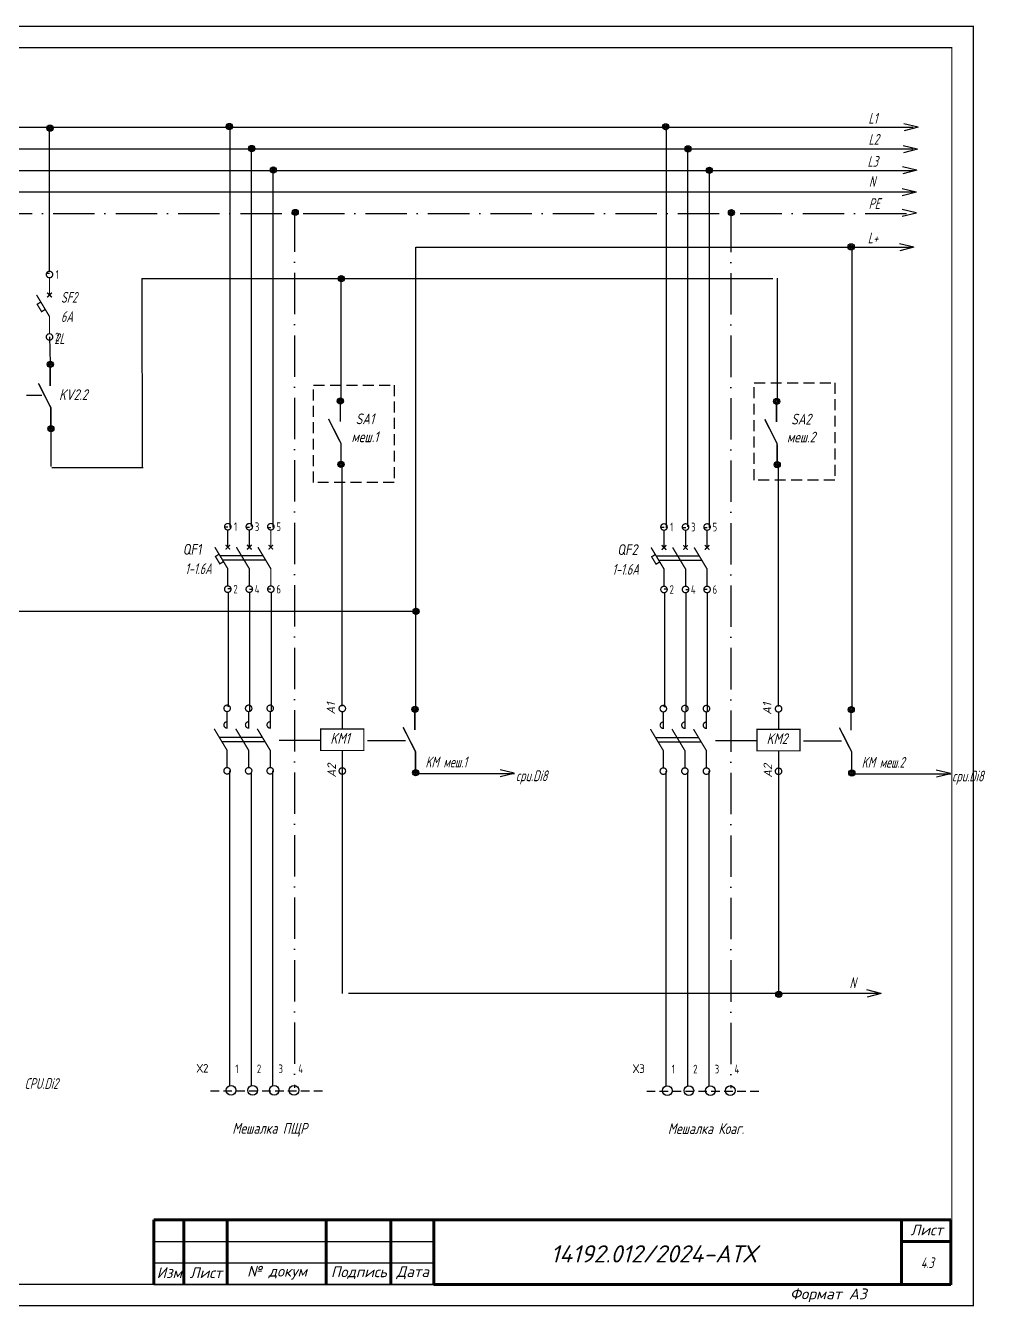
# Model space of a CAD drawing. Header units: millimetres. Extents: x 1510 to 10524, y 7125 to 13164.
# Drawn here: x 4068.5 to 4291.3, y 9989.3 to 10286.6 of the extents above; entities that cross this region are included whole.
import ezdxf
from ezdxf.enums import TextEntityAlignment as Align

# ---------------------------------------------------------------- set-up
doc = ezdxf.new("R2010")
doc.units = ezdxf.units.MM
doc.header["$LTSCALE"] = 4
for name, pattern in [('ACAD_ISO02W100', [15, 12, -3]), ('ACAD_ISO10W100', [18, 12, -3, 0, -3]), ('DASHED', [0.75, 0.5, -0.25]), ('DASHED2', [9.525, 6.35, -3.175]), ('SolidLine', [0])]:
    doc.linetypes.add(name, pattern=pattern)
for name, color, linetype in [("Contact's", 104, 'Continuous'), ('G', 5, 'Continuous'), ('LOC', 8, 'Continuous'), ('RED_2.5mm^2', 1, 'Continuous'), ('SYMS', 7, 'Continuous'), ('TAGS', 51, 'Continuous'), ('Вспомогательная', 1, 'Continuous'), ('Текст', 2, 'Continuous')]:
    doc.layers.add(name, color=color, linetype=linetype)
doc.layers.add('SHTAMP', color=7, linetype='SolidLine', lineweight=25)
doc.layers.add('Основеая', color=5, linetype='Continuous', lineweight=60)
doc.styles.add('ISOCPEUR', font='isocpeui.ttf')
doc.styles.add('ISOCPEUR25.10.00', font='isocpeur.ttf', dxfattribs={"height": 2.5})
doc.styles.add('Simplex00.10.00', font='simplex.shx')
doc.styles.add('Simplex25.085.00', font='simplex.shx', dxfattribs={"width": 0.85, "oblique": 15, "height": 2.5})
doc.styles.add('Simplex25.085.15', font='', dxfattribs={"width": 0.85, "oblique": 15, "height": 2.5})
doc.styles.add('Tah25.10.00', font='tahoma.ttf', dxfattribs={"height": 2.5})
doc.styles.add('WD', font='romans.shx')
doc.styles.add('ГОСТ', font='isocpeur.ttf', dxfattribs={"oblique": 15})
doc.styles.add('Стиль мой-1', font='', dxfattribs={"width": 0.85, "oblique": 15, "height": 2.5})
doc.styles.get('Simplex25.085.15').set_extended_font_data('GOST type A')
doc.styles.get('Стиль мой-1').set_extended_font_data('GOST type A')

# ---------------------------------------------------------------- blocks, each defined once
blk = doc.blocks.new('Формат А3')
at = {"color": 0, "linetype": 'Continuous', "const_width": 0.3}
for points in [[(-420, 297), (0, 297), (0, 0), (-420, 0)], [(-400, 5), (-400, 292), (-5, 292), (-5, 5)]]:
    blk.add_lwpolyline(points, close=True, dxfattribs=at)
at = {"color": 0, "linetype": 'Continuous', "style": 'Simplex00.10.00', "oblique": 15}
blk.add_text('Формат А3', height=2.5, dxfattribs=at).set_placement((-33.67, 2.75), align=Align.MIDDLE_CENTER)
blk = doc.blocks.new('WDDOT')
for radius in [0.72, 0.449, 0.223]:
    blk.add_circle((0, 0), radius)
blk = doc.blocks.new('QF - выкл. автоматич. (3пол.)')
at = {"color": 0, "linetype": 'Continuous', "lineweight": -2, "const_width": 0.3}
for points in [[(-0.75, -0.75, -1), (0.75, -0.75, -1)], [(4.25, -0.75, -1), (5.75, -0.75, -1)], [(9.25, -0.75, -1), (10.75, -0.75, -1)], [(-0.75, -15.25, -1), (0.75, -15.25, -1)], [(4.25, -15.25, -1), (5.75, -15.25, -1)], [(9.25, -15.25, -1), (10.75, -15.25, -1)]]:
    blk.add_lwpolyline(points, format="xyb", close=True, dxfattribs=at)
for points in [[(0, -5.5), (0, -1.5)], [(5, -5.5), (5, -1.5)], [(10, -5.5), (10, -1.5)], [(0, -14.5), (0, -10.5), (-3, -5.5)], [(-0.53, -6.03), (0.53, -4.97)], [(0.53, -6.03), (-0.53, -4.97)], [(5, -14.5), (5, -10.5), (2, -5.5)], [(4.47, -6.03), (5.53, -4.97)], [(5.53, -6.03), (4.47, -4.97)], [(10, -14.5), (10, -10.5), (7, -5.5)], [(9.47, -6.03), (10.53, -4.97)], [(10.53, -6.03), (9.47, -4.97)], [(-2.01, -7.14), (-2.87, -7.66), (-1.84, -9.37), (-0.99, -8.86)], [(-1.8, -7.5), (8.2, -7.5)], [(-1.2, -8.5), (8.8, -8.5)]]:
    blk.add_lwpolyline(points, dxfattribs=at)
at = {"color": 0, "linetype": 'Continuous', "lineweight": -2, "style": 'Simplex25.085.00', "oblique": 10, "width": 0.8, "flags": 4}
blk.add_attdef('ЭЛЕМЕНТ', text='', height=2.5, dxfattribs=at).set_placement((-4, -6), align=Align.MIDDLE_RIGHT)
at = {"color": 0, "linetype": 'Continuous', "lineweight": 9, "style": 'ISOCPEUR25.10.00', "oblique": 10, "width": 0.85, "flags": 5}
blk.add_attdef('ТИП', text='', height=2.5, dxfattribs=at).set_placement((-4, -6), align=Align.MIDDLE_RIGHT)
at = {"color": 5, "linetype": 'Continuous', "lineweight": -2, "style": 'Simplex25.085.00', "oblique": 10, "width": 0.8, "flags": 4}
blk.add_attdef('ТОК', text='', height=2.5, dxfattribs=at).set_placement((-4, -11.25), align=Align.MIDDLE_RIGHT)
at = {"layer": "Contact's", "linetype": 'Continuous', "lineweight": 9, "style": 'Simplex00.10.00', "width": 0.7, "flags": 8}
for tag, p in [('#(1)', (1.8, -0.75)), ('#(3)', (6.8, -0.75)), ('#(5)', (11.8, -0.75)), ('#(2)', (1.8, -15.25)), ('#(4)', (6.8, -15.25)), ('#(6)', (11.8, -15.25))]:
    blk.add_attdef(tag, text='', height=2, dxfattribs=at).set_placement(p, align=Align.MIDDLE)
blk = doc.blocks.new('VT0W02')
blk.add_circle((0, 0), 0.0699)
at = {"style": 'WD'}
for tag, p, width in [('INST', (0.062, 0.42), 0.7), ('LOC', (0.062, 0.25), 0.7), ('DESC1', (0.053, -0.385), 0.8)]:
    blk.add_attdef(tag, p, '', height=0.125, dxfattribs=dict(at, width=width))
at = {"linetype": 'Continuous', "style": 'WD'}
for tag, p, height, width, flags in [('WIRENO', (0.062, 0.094), 0.125, 0.8, 8), ('TAGSTRIP', (0.053, -0.229), 0.125, 0.9, 8), ('CAT', (0.213, -0.406), 0.109, 0.8, 1), ('DESC2', (0.053, -0.541), 0.125, 0.8, 8), ('DESC3', (0.053, -0.698), 0.125, 0.8, 8)]:
    blk.add_attdef(tag, p, '', height=height, dxfattribs=dict(at, width=width, flags=flags))
at = {"style": 'WD', "flags": 1}
for tag, p, height in [('X4TERM01', (-0.07, 0), 0.0125), ('X4TERMDESC01', (-0.055, -0.023), 0.025), ('X2TERMDESC01', (-0.006, 0.029), 0.025), ('STRIPSEQ', (0, 0), 0.00125), ('X2TERM01', (0, 0.07), 0.0125), ('X1TERMDESC01', (0.039, -0.003), 0.025), ('X1TERM01', (0.07, 0), 0.0125), ('LINKTERM', (0, -0.002), 0.00125), ('X8TERM01', (0, -0.07), 0.0125), ('X8TERMDESC01', (0, -0.054), 0.025)]:
    blk.add_attdef(tag, p, '', height=height, dxfattribs=at)
at = {"linetype": 'Continuous', "style": 'WD', "width": 0.8, "flags": 1}
blk.add_attdef('MFG', text='', height=0.109, dxfattribs=at).set_placement((0.088, -0.406), align=Align.RIGHT)
at = {"style": 'WD', "width": 0.7, "flags": 1}
blk.add_attdef('ASSYCODE', (0.062, -0.281), '', height=0.01, dxfattribs=at)
blk = doc.blocks.new('KM - контактор (3пол.)')
at = {"color": 0, "linetype": 'Continuous', "lineweight": -2, "const_width": 0.3}
for points in [[(-0.75, -0.75, -1), (0.75, -0.75, -1)], [(4.25, -0.75, -1), (5.75, -0.75, -1)], [(9.25, -0.75, -1), (10.75, -0.75, -1)], [(-0.75, -15.25, -1), (0.75, -15.25, -1)], [(4.25, -15.25, -1), (5.75, -15.25, -1)], [(9.25, -15.25, -1), (10.75, -15.25, -1)]]:
    blk.add_lwpolyline(points, format="xyb", close=True, dxfattribs=at)
for points in [[(0, -5.5), (0, -1.5)], [(5, -5.5), (5, -1.5)], [(10, -5.5), (10, -1.5)], [(0, -14.5), (0, -10.5), (-3, -5.5)], [(5, -14.5), (5, -10.5), (2, -5.5)], [(10, -14.5), (10, -10.5), (7, -5.5)], [(-1.8, -7.5), (8.2, -7.5)], [(-1.2, -8.5), (8.8, -8.5)]]:
    blk.add_lwpolyline(points, dxfattribs=at)
for points in [[(0.02, -3.85, 0.416791), (-0.74, -4.6, 0.416791), (0.02, -5.35, 0.416791)], [(5.02, -3.85, 0.416791), (4.26, -4.6, 0.416791), (5.02, -5.35, 0.416791)], [(10.02, -3.85, 0.416791), (9.26, -4.6, 0.416791), (10.02, -5.35, 0.416791)]]:
    blk.add_lwpolyline(points, format="xyb", dxfattribs=at)
at = {"color": 0, "linetype": 'Continuous', "lineweight": -2, "style": 'Simplex25.085.00', "oblique": 10, "width": 0.8, "flags": 4}
blk.add_attdef('ЭЛЕМЕНТ', text='', height=2.5, dxfattribs=at).set_placement((12.26, -8), align=Align.MIDDLE_LEFT)
at = {"color": 0, "linetype": 'Continuous', "lineweight": 9, "style": 'ISOCPEUR25.10.00', "oblique": 10, "width": 0.85, "flags": 5}
blk.add_attdef('ТИП', text='', height=2.5, dxfattribs=at).set_placement((12.26, -8), align=Align.MIDDLE_LEFT)
at = {"layer": "Contact's", "linetype": 'Continuous', "lineweight": 9, "style": 'Simplex00.10.00', "width": 0.7, "flags": 8}
for tag, p in [('#(1/L1)', (1.8, -0.75)), ('#(3/L2)', (6.8, -0.75)), ('#(5/L3)', (11.8, -0.75))]:
    blk.add_attdef(tag, text='', height=2, dxfattribs=at).set_placement(p, align=Align.MIDDLE)
at = {"layer": "Contact's", "color": 104, "linetype": 'Continuous', "lineweight": 9, "style": 'Simplex00.10.00', "width": 0.7, "flags": 8}
for tag, p in [('#(2/T1)', (1.8, -15.25)), ('#(4/T2)', (6.8, -15.25)), ('#(6/T3)', (11.8, -15.25))]:
    blk.add_attdef(tag, text='', height=2, dxfattribs=at).set_placement(p, align=Align.MIDDLE)
blk = doc.blocks.new('Coil')
at = {"color": 0, "linetype": 'Continuous', "lineweight": -2, "const_width": 0.3}
blk.add_lwpolyline([(5.5, -5), (10.5, -5), (10.5, 5), (5.5, 5)], close=True, dxfattribs=at)
for points in [[(0.75, -0.75, -1), (0.75, 0.75, -1)], [(15.25, -0.75, -1), (15.25, 0.75, -1)]]:
    blk.add_lwpolyline(points, format="xyb", close=True, dxfattribs=at)
for points in [[(5.5, 0), (1.5, 0)], [(10.5, 0), (14.5, 0)]]:
    blk.add_lwpolyline(points, dxfattribs=at)
at = {"color": 0, "linetype": 'Continuous', "lineweight": -2, "style": 'Simplex25.085.00', "oblique": 10, "width": 0.8, "flags": 4}
blk.add_attdef('ЭЛЕМЕНТ', text='', height=2.5, dxfattribs=at).set_placement((8, 7.5), align=Align.MIDDLE)
at = {"color": 0, "linetype": 'Continuous', "lineweight": 9, "style": 'ISOCPEUR25.10.00', "oblique": 10, "width": 0.85, "flags": 5}
blk.add_attdef('ТИП', text='', height=2.5, dxfattribs=at).set_placement((8, 7.5), align=Align.MIDDLE)
at = {"color": 0, "linetype": 'Continuous', "lineweight": 9, "style": 'Tah25.10.00', "width": 0.8, "flags": 8}
blk.add_attdef('ОБМОТКА', text='', height=2.5, dxfattribs=at).set_placement((8, 0), align=Align.MIDDLE)
at = {"layer": "Contact's", "linetype": 'Continuous', "lineweight": 9, "style": 'Simplex00.10.00', "width": 0.7, "flags": 8}
for tag, p in [('#(A1/L)', (0.75, -2.3)), ('#(A2/N)', (15.25, -2.3))]:
    blk.add_attdef(tag, text='', height=2, dxfattribs=at).set_placement(p, align=Align.MIDDLE)
blk = doc.blocks.new('QF - выкл. автоматич. (1пол.)')
at = {"color": 0, "linetype": 'Continuous', "lineweight": -2, "const_width": 0.3}
for points in [[(-0.75, -0.75, -1), (0.75, -0.75, -1)], [(-0.75, -15.25, -1), (0.75, -15.25, -1)]]:
    blk.add_lwpolyline(points, format="xyb", close=True, dxfattribs=at)
for points in [[(0, -5.5), (0, -1.5)], [(0, -14.5), (0, -10.5), (-3, -5.5)], [(-0.53, -6.03), (0.53, -4.97)], [(0.53, -6.03), (-0.53, -4.97)], [(-2.01, -7.14), (-2.87, -7.66), (-1.84, -9.37), (-0.99, -8.86)]]:
    blk.add_lwpolyline(points, dxfattribs=at)
at = {"color": 0, "linetype": 'Continuous', "lineweight": -2, "style": 'Simplex25.085.00', "oblique": 10, "width": 0.8, "flags": 4}
blk.add_attdef('ЭЛЕМЕНТ', text='', height=2.5, dxfattribs=at).set_placement((2.26, -8), align=Align.MIDDLE_LEFT)
at = {"color": 0, "linetype": 'Continuous', "lineweight": 9, "style": 'ISOCPEUR25.10.00', "oblique": 10, "width": 0.85, "flags": 5}
blk.add_attdef('ТИП', text='', height=2.5, dxfattribs=at).set_placement((2.26, -8), align=Align.MIDDLE_LEFT)
at = {"layer": "Contact's", "linetype": 'Continuous', "lineweight": 9, "style": 'Simplex00.10.00', "width": 0.7, "flags": 8}
for tag, p in [('#(1)', (1.8, -0.75)), ('#(2)', (1.8, -15.25))]:
    blk.add_attdef(tag, text='', height=2, dxfattribs=at).set_placement(p, align=Align.MIDDLE)

msp = doc.modelspace()

# ---------------------------------------------------------------- linework, layer by layer
at = {"color": 1, "linetype": 'Continuous', "ltscale": 0.6}
for p, q in [((4074.11, 10229.79), (4074.11, 10263.05)), ((4095.52, 10227.97), (4095.6, 10184.01)), ((4074.41, 10193.08), (4074.41, 10184.33)), ((4074.61, 10184.08), (4095.81, 10184.08))]:
    msp.add_line(p, q, dxfattribs=at)
at = {"linetype": 'DASHED'}
for p, q in [((4111.45, 10039.41), (4137.89, 10039.41)), ((4212.71, 10039.34), (4239.15, 10039.34))]:
    msp.add_line(p, q, dxfattribs=at)
at = {"ltscale": 0.2, "const_width": 0.33}
for points in [[(4074.24, 10202.99), (4074.24, 10207.62)], [(4074.39, 10193.17), (4074.39, 10197.97), (4071.52, 10203.62)], [(4141.58, 10194.71), (4141.58, 10199.34)], [(4242.84, 10194.64), (4242.84, 10199.26)], [(4141.74, 10184.89), (4141.73, 10189.69), (4138.86, 10195.34)], [(4243, 10184.81), (4242.99, 10189.61), (4240.13, 10195.27)], [(4158.9, 10123.14), (4158.9, 10127.77)], [(4260.16, 10123.07), (4260.16, 10127.69)], [(4159.05, 10113.31), (4159.05, 10118.12), (4156.18, 10123.77)], [(4260.32, 10113.24), (4260.31, 10118.04), (4257.44, 10123.7)]]:
    msp.add_lwpolyline(points, dxfattribs=at)
at = {"linetype": 'DASHED2', "ltscale": 0.1}
for points in [[(4256.4, 10203.72), (4256.4, 10203.72), (4256.4, 10181.11), (4237.69, 10181.11), (4237.69, 10203.72), (4256.4, 10203.72)], [(4154.12, 10203.21), (4154.12, 10203.21), (4154.12, 10180.6), (4135.41, 10180.6), (4135.41, 10203.21), (4154.12, 10203.21)]]:
    msp.add_lwpolyline(points, dxfattribs=at)
at = {"color": 1, "linetype": 'Continuous', "ltscale": 0.6}
msp.add_lwpolyline([(3947.94, 10150.71), (4159.13, 10150.71)], dxfattribs=at)
at = {"layer": 'G', "color": 0, "ltscale": 0.2}
msp.add_line((4074.09, 10214.37), (4074.27, 10208.25), dxfattribs=at)
at = {"layer": 'RED_2.5mm^2', "linetype": 'Continuous', "ltscale": 0.2}
for p, q in [((3933.07, 10263.05), (4274.55, 10263.05)), ((4115.94, 10263.48), (4115.94, 10170.12)), ((4217.2, 10263.41), (4217.2, 10170.05)), ((3933.12, 10258.05), (4274.55, 10258.05)), ((4120.94, 10258.91), (4120.94, 10170.38)), ((4222.2, 10258.84), (4222.2, 10170.31)), ((3933.01, 10253.05), (4274.66, 10253.05)), ((4125.94, 10253.86), (4125.94, 10170.12)), ((4227.2, 10253.78), (4227.2, 10170.05)), ((3900.95, 10248.05), (4274.55, 10248.05)), ((4159.13, 10127.74), (4159.13, 10235.2)), ((4159.14, 10235.24), (4274.4, 10235.24)), ((4260.4, 10127.67), (4260.4, 10234.86)), ((4073.32, 10229.17), (4074.1, 10229.17)), ((4095.54, 10227.98), (4241.96, 10227.98)), ((4141.82, 10199.31), (4141.82, 10228.06)), ((4243.08, 10199.24), (4243.08, 10227.99)), ((4141.96, 10184.6), (4141.96, 10128.65)), ((4243.22, 10184.53), (4243.22, 10128.57)), ((4114.72, 10170.31), (4115.5, 10170.31)), ((4119.72, 10170.26), (4120.5, 10170.26)), ((4124.74, 10170.18), (4125.5, 10170.18)), ((4215.98, 10170.24), (4216.77, 10170.24)), ((4220.99, 10170.18), (4221.77, 10170.18)), ((4226, 10170.11), (4226.77, 10170.11)), ((4116.22, 10155.88), (4115.5, 10155.88)), ((4125.5, 10155.84), (4124.71, 10155.84)), ((4217.48, 10155.81), (4216.77, 10155.81)), ((4226.77, 10155.77), (4225.97, 10155.77)), ((4115.54, 10155.08), (4115.54, 10128.55)), ((4121.22, 10155.74), (4120.5, 10155.74)), ((4120.52, 10155.08), (4120.52, 10127.61)), ((4125.51, 10155.08), (4125.51, 10127.59)), ((4216.81, 10155.01), (4216.81, 10128.48)), ((4222.48, 10155.67), (4221.77, 10155.67)), ((4221.78, 10155.01), (4221.78, 10127.54)), ((4226.77, 10155.01), (4226.77, 10127.52)), ((4115.26, 10128.79), (4115.35, 10128.79)), ((4216.53, 10128.71), (4216.62, 10128.71)), ((4142.14, 10061.99), (4142.14, 10114.25)), ((4243.4, 10062.45), (4243.4, 10114.18)), ((4115.89, 10113.65), (4115.89, 10040.49)), ((4120.89, 10113.39), (4120.89, 10040.49)), ((4125.89, 10113.65), (4125.89, 10040.49)), ((4159.44, 10113.02), (4182.02, 10113.02)), ((4217.15, 10113.58), (4217.15, 10040.41)), ((4222.15, 10113.32), (4222.15, 10040.41)), ((4227.15, 10113.58), (4227.15, 10040.41)), ((4260.7, 10112.95), (4283.28, 10112.95)), ((4267.14, 10061.96), (4143.48, 10061.96))]:
    msp.add_line(p, q, dxfattribs=at)
at = {"layer": 'RED_2.5mm^2', "linetype": 'ACAD_ISO10W100', "ltscale": 0.2}
for p, q in [((3900.95, 10243.05), (4274.66, 10243.05)), ((4130.99, 10243.75), (4130.99, 10040.06)), ((4232.26, 10243.68), (4232.26, 10039.99))]:
    msp.add_line(p, q, dxfattribs=at)
at = {"layer": 'SYMS', "linetype": 'Continuous', "ltscale": 0.2}
for p, q in [((4275.71, 10263.08), (4272.44, 10263.88)), ((4275.75, 10263.04), (4272.48, 10262.23)), ((4275.52, 10257.97), (4272.25, 10258.77)), ((4275.56, 10257.94), (4272.29, 10257.12)), ((4275.38, 10253.1), (4272.11, 10253.9)), ((4275.41, 10253.06), (4272.14, 10252.25)), ((4275.28, 10247.99), (4272.01, 10248.79)), ((4275.32, 10247.96), (4272.05, 10247.14)), ((4275.28, 10243.17), (4272.01, 10243.97)), ((4275.32, 10243.13), (4272.05, 10242.32)), ((4274.7, 10235.23), (4271.43, 10236.03)), ((4274.73, 10235.2), (4271.46, 10234.39)), ((4181.95, 10113.1), (4178.68, 10113.9)), ((4181.98, 10113.06), (4178.71, 10112.25)), ((4283.21, 10113.03), (4279.94, 10113.83)), ((4283.25, 10112.99), (4279.97, 10112.18)), ((4267.1, 10061.99), (4263.84, 10062.79)), ((4267.14, 10061.96), (4263.87, 10061.15))]:
    msp.add_line(p, q, dxfattribs=at)
at = {"layer": 'SYMS', "linetype": 'ACAD_ISO02W100', "ltscale": 0.2}
for p, q in [((4068.78, 10200.89), (4072.29, 10200.89)), ((4127.44, 10120.77), (4137.06, 10120.77)), ((4147.88, 10120.7), (4156.7, 10120.7)), ((4228.7, 10120.7), (4238.32, 10120.7)), ((4249.14, 10120.63), (4257.96, 10120.63))]:
    msp.add_line(p, q, dxfattribs=at)
at = {"layer": 'Вспомогательная', "color": 7}
for p, q in [((4098.31, 10004.44), (4163.31, 10004.44)), ((4098.31, 9999.44), (4163.31, 9999.44)), ((4098.31, 9994.44), (4163.31, 9994.44))]:
    msp.add_line(p, q, dxfattribs=at)
at = {"layer": 'Основеая', "color": 7}
for p, q in [((4098.31, 10009.44), (4098.31, 9994.44)), ((4283.31, 10009.44), (4098.31, 10009.44)), ((4105.31, 10009.44), (4105.31, 9994.44)), ((4115.31, 10009.44), (4115.31, 9994.44)), ((4138.31, 10009.44), (4138.31, 9994.44)), ((4153.31, 10009.44), (4153.31, 9994.44)), ((4163.31, 10009.44), (4163.31, 9994.44)), ((4271.87, 10009.44), (4271.87, 9994.44)), ((4283.31, 10009.44), (4283.31, 9994.44)), ((4271.87, 10004.44), (4283.31, 10004.44)), ((4283.31, 9994.44), (4163.31, 9994.44))]:
    msp.add_line(p, q, dxfattribs=at)

# ---------------------------------------------------------------- block references
for name, p in [('Формат А3', (4288.55, 9989.5)), ('KM - контактор (3пол.)', (4115.32, 10128.92)), ('KM - контактор (3пол.)', (4216.58, 10128.85))]:
    msp.add_blockref(name, p)
ref = msp.add_blockref('QF - выкл. автоматич. (1пол.)', (4074.09, 10229.62))
ref.add_attrib('#(1)', '1', dxfattribs={"layer": "Contact's", "linetype": 'Continuous', "lineweight": 9, "height": 2, "style": 'Simplex00.10.00', "width": 0.7}).set_placement((4075.89, 10228.87), align=Align.MIDDLE)
ref.add_attrib('#(2)', '2', dxfattribs={"layer": "Contact's", "linetype": 'Continuous', "lineweight": 9, "height": 2, "style": 'Simplex00.10.00', "width": 0.7}).set_placement((4075.89, 10214.37), align=Align.MIDDLE)
ref = msp.add_blockref('QF - выкл. автоматич. (3пол.)', (4115.47, 10171.08))
ref.add_attrib('ЭЛЕМЕНТ', 'QF1', dxfattribs={"color": 0, "linetype": 'Continuous', "lineweight": -2, "height": 2.5, "style": 'Simplex25.085.00', "oblique": 10, "width": 0.8}).set_placement((4109.39, 10165.08), align=Align.MIDDLE_RIGHT)
ref.add_attrib('#(1)', '1', dxfattribs={"layer": "Contact's", "linetype": 'Continuous', "lineweight": 9, "height": 2, "style": 'Simplex00.10.00', "width": 0.7}).set_placement((4117.27, 10170.33), align=Align.MIDDLE)
ref.add_attrib('#(3)', '3', dxfattribs={"layer": "Contact's", "linetype": 'Continuous', "lineweight": 9, "height": 2, "style": 'Simplex00.10.00', "width": 0.7}).set_placement((4122.27, 10170.33), align=Align.MIDDLE)
ref.add_attrib('#(5)', '5', dxfattribs={"layer": "Contact's", "linetype": 'Continuous', "lineweight": 9, "height": 2, "style": 'Simplex00.10.00', "width": 0.7}).set_placement((4127.27, 10170.33), align=Align.MIDDLE)
ref.add_attrib('#(2)', '2', dxfattribs={"layer": "Contact's", "linetype": 'Continuous', "lineweight": 9, "height": 2, "style": 'Simplex00.10.00', "width": 0.7}).set_placement((4117.27, 10155.83), align=Align.MIDDLE)
ref.add_attrib('#(4)', '4', dxfattribs={"layer": "Contact's", "linetype": 'Continuous', "lineweight": 9, "height": 2, "style": 'Simplex00.10.00', "width": 0.7}).set_placement((4122.27, 10155.83), align=Align.MIDDLE)
ref.add_attrib('#(6)', '6', dxfattribs={"layer": "Contact's", "linetype": 'Continuous', "lineweight": 9, "height": 2, "style": 'Simplex00.10.00', "width": 0.7}).set_placement((4127.27, 10155.83), align=Align.MIDDLE)
ref = msp.add_blockref('QF - выкл. автоматич. (3пол.)', (4216.73, 10171.01))
ref.add_attrib('ЭЛЕМЕНТ', 'QF2', dxfattribs={"color": 0, "linetype": 'Continuous', "lineweight": -2, "height": 2.5, "style": 'Simplex25.085.00', "oblique": 10, "width": 0.8}).set_placement((4210.65, 10165.01), align=Align.MIDDLE_RIGHT)
ref.add_attrib('#(1)', '1', dxfattribs={"layer": "Contact's", "linetype": 'Continuous', "lineweight": 9, "height": 2, "style": 'Simplex00.10.00', "width": 0.7}).set_placement((4218.53, 10170.26), align=Align.MIDDLE)
ref.add_attrib('#(3)', '3', dxfattribs={"layer": "Contact's", "linetype": 'Continuous', "lineweight": 9, "height": 2, "style": 'Simplex00.10.00', "width": 0.7}).set_placement((4223.53, 10170.26), align=Align.MIDDLE)
ref.add_attrib('#(5)', '5', dxfattribs={"layer": "Contact's", "linetype": 'Continuous', "lineweight": 9, "height": 2, "style": 'Simplex00.10.00', "width": 0.7}).set_placement((4228.53, 10170.26), align=Align.MIDDLE)
ref.add_attrib('#(2)', '2', dxfattribs={"layer": "Contact's", "linetype": 'Continuous', "lineweight": 9, "height": 2, "style": 'Simplex00.10.00', "width": 0.7}).set_placement((4218.53, 10155.76), align=Align.MIDDLE)
ref.add_attrib('#(4)', '4', dxfattribs={"layer": "Contact's", "linetype": 'Continuous', "lineweight": 9, "height": 2, "style": 'Simplex00.10.00', "width": 0.7}).set_placement((4223.53, 10155.76), align=Align.MIDDLE)
ref.add_attrib('#(6)', '6', dxfattribs={"layer": "Contact's", "linetype": 'Continuous', "lineweight": 9, "height": 2, "style": 'Simplex00.10.00', "width": 0.7}).set_placement((4228.53, 10155.76), align=Align.MIDDLE)
at = {"layer": 'SYMS', "linetype": 'Continuous', "ltscale": 0.2}
for p in [(4074.19, 10262.84), (4115.85, 10263.23), (4217.11, 10263.16), (4121.02, 10258.12), (4222.28, 10258.05), (4126.02, 10253.12), (4227.28, 10253.05), (4131.13, 10243.28), (4232.39, 10243.21), (4260.18, 10235.3), (4141.82, 10227.92), (4159.17, 10150.69), (4243.38, 10061.78)]:
    msp.add_blockref('WDDOT', p, dxfattribs=at)
at = {"layer": 'SYMS', "ltscale": 0.2, "rotation": 180}
for p in [(4074.28, 10208.03), (4141.61, 10199.48), (4242.87, 10199.41), (4074.41, 10193.08), (4141.75, 10184.8), (4243.01, 10184.73), (4158.93, 10127.91), (4260.19, 10127.84), (4159.07, 10113.23), (4260.33, 10113.16)]:
    msp.add_blockref('WDDOT', p, dxfattribs=at)
at = {"layer": 'SYMS', "linetype": 'Continuous', "ltscale": 0.2, "rotation": 90}
for p in [(4142.06, 10112.88), (4243.32, 10112.81)]:
    msp.add_blockref('Coil', p, dxfattribs=at)
at = {"layer": 'SYMS', "linetype": 'Continuous', "ltscale": 0.2}
ref = msp.add_blockref('VT0W02', (4116.24, 10039.5), dxfattribs=dict(at, xscale=16, yscale=16, zscale=16))
ref.add_attrib('LOC', '1', (4117.24, 10043.5), dxfattribs={"layer": 'LOC', "height": 2, "style": 'WD', "width": 0.7})
ref.add_attrib('TAGSTRIP', 'Х2', (4108.26, 10043.62), dxfattribs={"layer": 'TAGS', "linetype": 'Continuous', "height": 2, "style": 'WD', "width": 0.9, "flags": 8})
ref = msp.add_blockref('VT0W02', (4121.24, 10039.5), dxfattribs=dict(at, xscale=16, yscale=16, zscale=16))
ref.add_attrib('LOC', '2', (4122.24, 10043.5), dxfattribs={"layer": 'LOC', "height": 2, "style": 'WD', "width": 0.7})
ref = msp.add_blockref('VT0W02', (4126.24, 10039.5), dxfattribs=dict(at, xscale=16, yscale=16, zscale=16))
ref.add_attrib('LOC', '3', (4127.24, 10043.5), dxfattribs={"layer": 'LOC', "height": 2, "style": 'WD', "width": 0.7})
ref = msp.add_blockref('VT0W02', (4130.85, 10039.5), dxfattribs=dict(at, xscale=16, yscale=16, zscale=16))
ref.add_attrib('LOC', '4', (4131.85, 10043.5), dxfattribs={"layer": 'LOC', "height": 2, "style": 'WD', "width": 0.7})
ref = msp.add_blockref('VT0W02', (4217.51, 10039.43), dxfattribs=dict(at, xscale=16, yscale=16, zscale=16))
ref.add_attrib('LOC', '1', (4218.51, 10043.43), dxfattribs={"layer": 'LOC', "height": 2, "style": 'WD', "width": 0.7})
ref.add_attrib('TAGSTRIP', 'Х3', (4209.52, 10043.54), dxfattribs={"layer": 'TAGS', "linetype": 'Continuous', "height": 2, "style": 'WD', "width": 0.9, "flags": 8})
ref = msp.add_blockref('VT0W02', (4222.51, 10039.43), dxfattribs=dict(at, xscale=16, yscale=16, zscale=16))
ref.add_attrib('LOC', '2', (4223.51, 10043.43), dxfattribs={"layer": 'LOC', "height": 2, "style": 'WD', "width": 0.7})
ref = msp.add_blockref('VT0W02', (4227.51, 10039.43), dxfattribs=dict(at, xscale=16, yscale=16, zscale=16))
ref.add_attrib('LOC', '3', (4228.51, 10043.43), dxfattribs={"layer": 'LOC', "height": 2, "style": 'WD', "width": 0.7})
ref = msp.add_blockref('VT0W02', (4232.11, 10039.43), dxfattribs=dict(at, xscale=16, yscale=16, zscale=16))
ref.add_attrib('LOC', '4', (4233.11, 10043.43), dxfattribs={"layer": 'LOC', "height": 2, "style": 'WD', "width": 0.7})

# ---------------------------------------------------------------- texts
at = {"style": 'Simplex25.085.15', "oblique": 15, "width": 0.85}
for s, p in [('L1', (4264.17, 10263.88)), ('L2', (4264.2, 10259.01)), ('L3', (4263.97, 10253.9)), ('N', (4264.29, 10249.21)), ('PE', (4264.24, 10244.09)), ('L+', (4264.02, 10236.09)), ('SF2', (4076.74, 10222.32)), ('6А', (4076.74, 10217.86)), ('2L', (4075.2, 10212.71)), ('1-1.6А', (4105.57, 10159.34)), ('1-1.6А', (4204.72, 10159.19)), ('KM меш.1', (4161.35, 10114.45)), ('KM меш.2', (4262.61, 10114.38)), ('cpu.Di8', (4182.31, 10111.26)), ('cpu.Di8', (4283.57, 10111.19)), ('N', (4259.79, 10063.21)), ('CPU.Di2', (4068.28, 10039.83))]:
    msp.add_text(s, height=2.5, dxfattribs=at).set_placement(p)
at = {"color": 7, "lineweight": 25, "insert": (4276.35, 10000.75), "char_height": 2.5, "attachment_point": 1, "style": 'Стиль мой-1'}
msp.add_mtext_dynamic_manual_height_columns('4.3', width=5.3031, gutter_width=12.5, heights=[0], dxfattribs=at)
at = {"layer": 'SHTAMP', "color": 0, "style": 'ISOCPEUR'}
msp.add_text('14192.012/2024-АТХ', height=4, dxfattribs=at).set_placement((4214.28, 9999.54), align=Align.CENTER)
at = {"layer": 'SYMS', "linetype": 'Continuous', "ltscale": 0.2, "style": 'ГОСТ', "oblique": 15}
for s, p in [('А1', (4140.4, 10126.73)), ('А1', (4241.67, 10126.66)), ('А2', (4140.58, 10112.11)), ('А2', (4241.84, 10112.04))]:
    msp.add_text(s, height=2, rotation=90, dxfattribs=at).set_placement(p)
at = {"layer": 'SYMS', "linetype": 'Continuous', "char_height": 2.5}
for s, insert, width, attachment_point in [('{\\Fsimplex|c0;\\Q15;\\W0.75;\\C0;KV2\\Fsimplex|c204;.2}', (4076.3, 10202.23), 10.0177, 1), ('{\\Fsimplex|c0;\\Q15;\\W0.75;\\C0;SA1\\P\\Fsimplex|c204;меш.1}', (4147.3, 10196.62), 7.0259, 2), ('{\\Fsimplex|c0;\\Q15;\\W0.75;\\C0;SA2\\P\\Fsimplex|c204;меш.\\Fsimplex|c0;2}', (4248.56, 10196.55), 7.0259, 2), ('{\\Fsimplex|c0;\\Q15;\\W0.75;\\C0;KM\\Fsimplex|c204;1}', (4139.28, 10122.45), 10.0177, 1), ('{\\Fsimplex|c0;\\Q15;\\W0.75;\\C0;KM2}', (4240.54, 10122.37), 10.0177, 1), ('{\\Fsimplex|c204;\\Q15;\\W0.75;\\C0;Мешалка\\Fsimplex|c0; \\Fsimplex|c204;ПЩР}', (4125.21, 10031.93), 39.5941, 2), ('{\\Fsimplex|c204;\\Q15;\\W0.75;\\C0;Мешалка\\Fsimplex|c0; \\Fsimplex|c204;Коаг.}', (4226.47, 10031.86), 39.5941, 2)]:
    msp.add_mtext(s, dxfattribs=dict(at, insert=insert, width=width, attachment_point=attachment_point))
at = {"layer": 'Текст', "color": 7, "char_height": 2.5, "style": 'ГОСТ'}
for s, insert, width, attachment_point in [('{\\fISOCPEUR|b0|i0|c204|p34;Лист}', (4281.48, 10007.1), 11.4585, 6), ('{\\fISOCPEUR|b0|i0|c204|p34;Изм}', (4101.91, 9997.17), 7, 5), ('{\\fISOCPEUR|b0|i0|c204|p34;Лист}', (4110.41, 9997.17), 10, 5), ('{\\fISOCPEUR|b0|i0|c204|p34;№ докум}', (4126.91, 9997.17), 23, 5), ('{\\fISOCPEUR|b0|i0|c204|p34;Подпись}', (4145.91, 9997.17), 15, 5), ('{\\fISOCPEUR|b0|i0|c204|p34;Дата}', (4158.41, 9997.17), 10, 5)]:
    msp.add_mtext(s, dxfattribs=dict(at, insert=insert, width=width, attachment_point=attachment_point))

doc.saveas('drawing.dxf')
